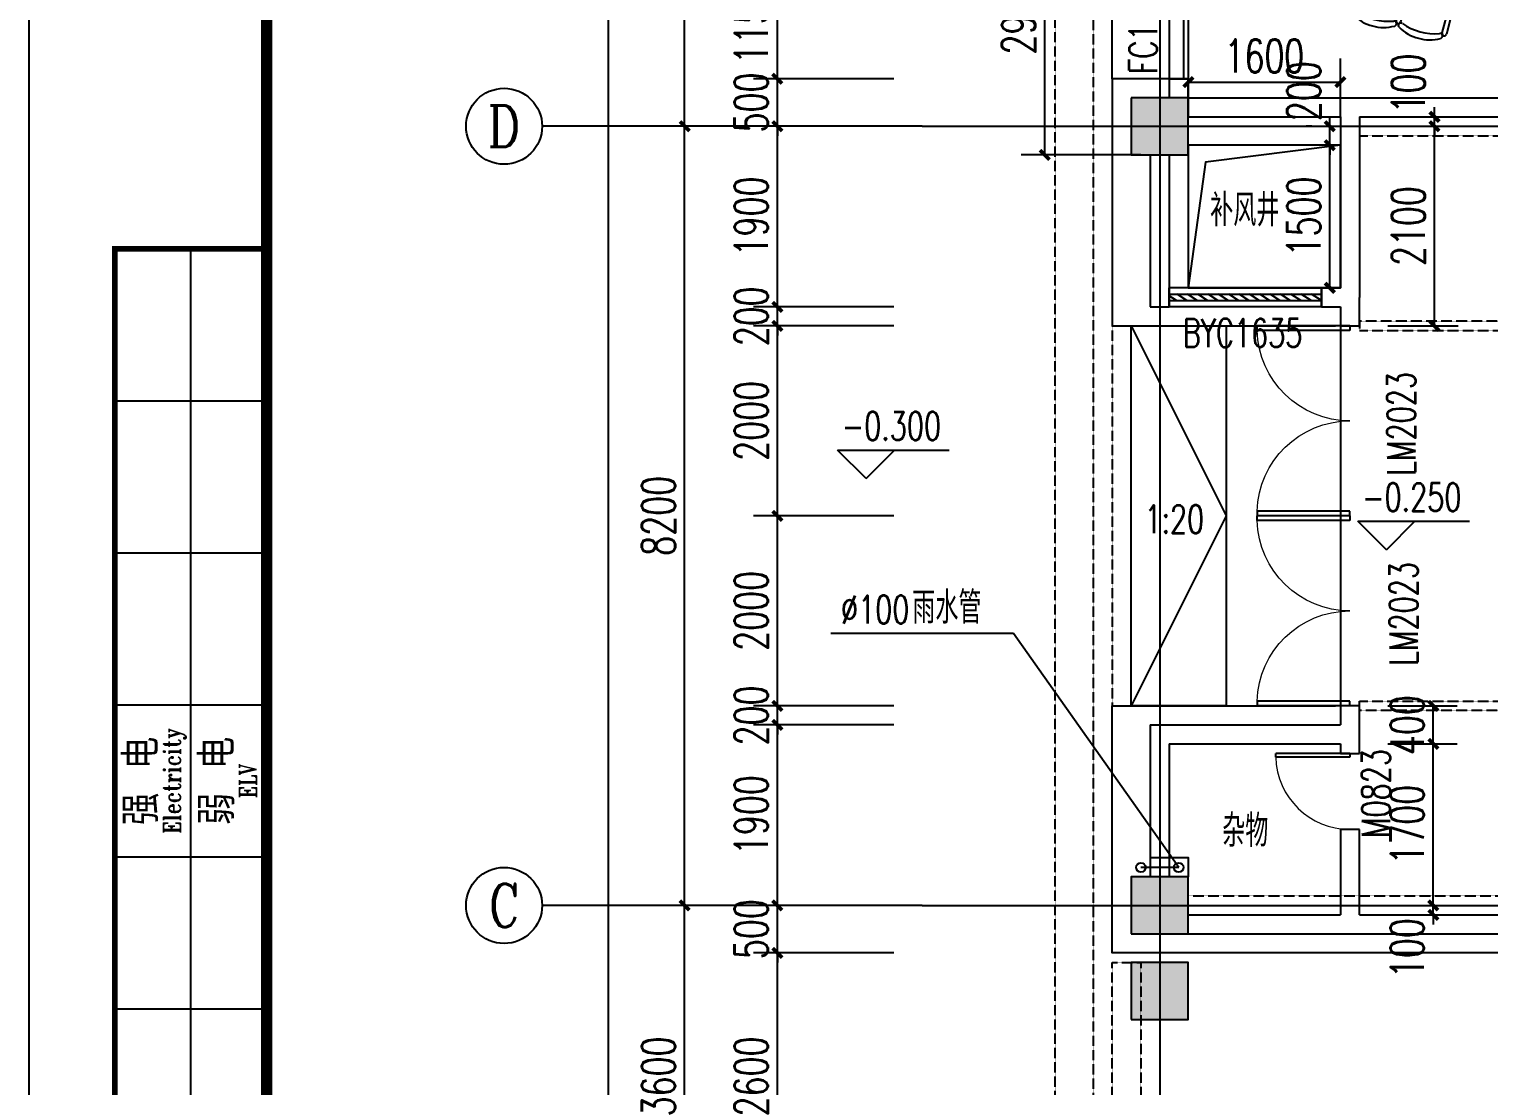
# Model space of a CAD drawing. Header units: millimetres. Extents: x 0 to 118900, y 0 to 84100.
# Drawn here: x 0 to 15360, y 19692 to 30812 of the extents above; entities that cross this region are included whole.
import ezdxf
from ezdxf.enums import TextEntityAlignment as Align

# ---------------------------------------------------------------- set-up
doc = ezdxf.new("R2010")
doc.units = ezdxf.units.MM
doc.linetypes.add('DASH', pattern=[0.35, 0.25, -0.1])
doc.linetypes.add('DOTE', pattern=[2.42, 2, -0.2, 0.02, -0.2])
for name, color, linetype in [('AXIS', 3, 'Continuous'), ('AXIS_TEXT', 7, 'Continuous'), ('COLUMN', 2, 'Continuous'), ('DIM_ELEV', 3, 'Continuous'), ('DIM_LEAD', 3, 'Continuous'), ('DOOR', 4, 'Continuous'), ('DOOR_FIRE_TEXT', 7, 'Continuous'), ('DOTE', 1, 'DOTE'), ('EVTR', 6, 'Continuous'), ('FACADE OUTER SKIN', 6, 'Continuous'), ('FUR', 36, 'Continuous'), ('PUB_DIM', 3, 'Continuous'), ('PUB_HATCH', 8, 'Continuous'), ('PUB_TEXT', 7, 'Continuous'), ('SEE', 5, 'Continuous'), ('STAIR', 201, 'Continuous'), ('SURFACE', 6, 'Continuous'), ('WALL', 2, 'Continuous'), ('WINDOW', 4, 'Continuous'), ('WINDOW_TEXT', 7, 'Continuous'), ('图框', 7, 'Continuous'), ('排水', 7, 'Continuous')]:
    doc.layers.add(name, color=color, linetype=linetype)
doc.styles.add('_TCH_AXIS', font='COMPLEX', dxfattribs={"bigfont": 'GBCBIG'})
doc.styles.add('_TCH_DIM', font='SIMPLEX', dxfattribs={"bigfont": 'GBCBIG'})
doc.styles.add('_TCH_WINDOW', font='SIMPLEX', dxfattribs={"height": 3.5, "bigfont": 'GBCBIG'})
doc.styles.add('COMPLEX', font='COMPLEX')
doc.styles.add('DIM_FONT', font='SIMPLEX', dxfattribs={"width": 0.7, "bigfont": 'GBCBIG'})
doc.styles.add('TKZ1_tjhts.shx', font='tjromant.shx', dxfattribs={"bigfont": 'tjhts.shx'})
doc.styles.add('TKZ2_tjkts.shx', font='tjromant.shx', dxfattribs={"bigfont": 'tjkts.shx'})
doc.dimstyles.new('_TCH_ARCH&&100', dxfattribs={"dimtxt": 350, "dimasz": 100, "dimexe": 250, "dimexo": 300, "dimgap": 100, "dimtad": 1, "dimdec": 0, "dimzin": 0, "dimdsep": 46, "dimtxsty": 'DIM_FONT', "dimblk": 'ARCHTICK', "dimcen": 0.09, "dimclrt": 7, "dimazin": 2, "dimtfac": 1, "dimtdec": 0, "dimtix": 1, "dimtmove": 2, "dimatfit": 3, "dimldrblk": 'ARCHTICK', "dimfxl": 1, "dimtolj": 1, "dimtzin": 0, "dimarcsym": 0})

# ---------------------------------------------------------------- blocks, each defined once
blk = doc.blocks.new('A$C2A1F14C1')
for p, q in [((0, -170), (0, 170)), ((39, 209), (117, 209)), ((137, 228), (351, 228)), ((351, 189), (137, 189)), ((39, -209), (117, -209)), ((137, -189), (351, -189)), ((351, -228), (137, -228))]:
    blk.add_line(p, q)
for centre, radius, start, end in [((39, 170), 39, 90, 180), ((137, 209), 19.5, 90, 270), ((351, 209), 19.5, 270, 90), ((381, 178), 21.9, 31.8908, 201.2393), ((-116, 0), 506, 340.4246, 19.5754), ((68, 0), 382, 330.2912, 29.7088), ((39, -170), 39, 180, 270), ((137, -209), 19.5, 90, 270), ((351, -209), 19.5, 270, 90), ((381, -178), 21.9, 158.7607, 328.1092)]:
    blk.add_arc(centre, radius, start, end)
blk = doc.blocks.new('150 SEATS')
at = {"layer": 'FUR', "extrusion": (0, 0, -1), "xscale": -1.198432564735412, "yscale": 1.198432564735412, "zscale": -1.198432564735412, "rotation": 104.999999999329}
for p in [(-1026941, 1588303), (-1027424, 1588173)]:
    blk.add_blockref('A$C2A1F14C1', p, dxfattribs=at)
blk = doc.blocks.new('WATER PIPE 05')
at = {"layer": 'EVTR', "ltscale": 20}
blk.add_lwpolyline([(503214, 819151), (503214, 819351), (502814, 819351)], dxfattribs=at)
blk.add_circle((503112, 819251), 50, dxfattribs=at)
blk = doc.blocks.new('TJAD_TK_A0_A')
at = {"layer": '图框'}
for p, q in [((-0.12, 0.06), (-0.12, 841.06)), ((16.88, 29.06), (16.88, 285.06)), ((8.88, 269.06), (24.88, 269.06)), ((8.88, 253.06), (24.88, 253.06)), ((8.88, 237.06), (24.88, 237.06)), ((8.88, 221.06), (24.88, 221.06)), ((8.88, 205.06), (24.88, 205.06))]:
    blk.add_line(p, q, dxfattribs=at)
at = {"layer": '图框', "const_width": 1.2}
blk.add_lwpolyline([(1178.88, 10.06), (1178.88, 831.06), (24.88, 831.06), (24.88, 10.06)], close=True, dxfattribs=at)
at = {"layer": '图框', "const_width": 0.6}
blk.add_lwpolyline([(24.88, 10.06), (8.88, 10.06), (8.88, 285.06), (24.88, 285.06)], dxfattribs=at)
at = {"style": 'TKZ1_tjhts.shx'}
for tag, p, height, flags in [('ClientChinese_001', (977.79, 443.57), 5, 8), ('ClientChinese_002', (1013.71, 434.65), 5, 8), ('DescriptionChineseA_001', (1089.55, 425.89), 3.6, 8), ('RevA', (1115.23, 424.56), 3, 8), ('ProjectNameChinese_001', (992.73, 296.22), 5, 8), ('SubProjectChinese_001', (1095.02, 282.68), 3, 8), ('SubProjectNo', (1158.66, 271.34), 3, 8), ('ApprovedBy', (1120.43, 250.26), 3.6, 8), ('ApprovedBySignPos', (1139.55, 247.78), 3.6, 9), ('ReviewedBy', (1120.43, 240.36), 3.6, 8), ('ReviewedBySignPos', (1139.55, 238.08), 3.6, 9), ('CheckedBy', (1120.43, 230.63), 3.6, 8), ('CheckedBySignPos', (1138.96, 228.13), 3.6, 9), ('PrincipalInCharge1', (1120.43, 219.88), 3.6, 8), ('PrincipalInCharge1SignPos', (1138.79, 217.18), 3.6, 9), ('PrincipalInCharge2', (1120.43, 210.44), 3.6, 8), ('PrincipalInCharge2SignPos', (1138.61, 207.69), 3.6, 9), ('DisciplineResponsible1', (1120.43, 200.15), 3.6, 8), ('DisciplineResponsible1SignPos', (1139.16, 197.4), 3.6, 9), ('DisciplineResponsible2', (1120.43, 190.13), 3.6, 8), ('DisciplineResponsible2SignPos', (1138.95, 187.58), 3.6, 9), ('DesignedBy1', (1120.43, 180.47), 3.6, 8), ('DesignedBy1SignPos', (1138.5, 177.67), 3.6, 9), ('DesignedBy2', (1120.43, 169.78), 3.6, 8), ('DesignedBy2SignPos', (1138.65, 167.23), 3.6, 9), ('DrawnBy', (1120.43, 160.19), 3.6, 8), ('DrawnBySignPos', (1138.65, 157.82), 3.6, 9), ('DisciplineChinese', (1119.24, 125.84), 3.6, 8), ('StageChinese', (1158.76, 125.37), 3.6, 8), ('DisciplineEnglish', (1119.42, 122.2), 2.2, 8), ('StageEnglish', (1158.94, 121.73), 2.2, 8), ('SheetNo', (1118.87, 114.03), 3, 8), ('Rev2', (1158.86, 113.56), 3, 8)]:
    blk.add_attdef(tag, p, '', height=height, dxfattribs=dict(at, flags=flags))
at = {"style": 'TKZ1_tjhts.shx', "width": 0.7, "flags": 8}
for tag, p, height in [('DateA', (1099.36, 424.56), 3), ('ProjectNo', (1119.31, 270.56), 3), ('ApprovedByDate', (1159.94, 250.39), 3.6), ('ReviewedByDate', (1159.94, 241), 3.6), ('CheckedByDate', (1159.94, 230.41), 3.6), ('PrincipalInCharge1Date', (1159.94, 220.36), 3.6), ('PrincipalInCharge2Date', (1159.94, 210.61), 3.6), ('DisciplineResponsible1Date', (1159.94, 200.05), 3.6), ('DisciplineResponsible2Date', (1159.94, 190.43), 3.6), ('DesignedBy1Date', (1159.94, 179.93), 3.6), ('DesignedBy2Date', (1159.94, 169.41), 3.6), ('DrawnByDate', (1159.94, 159.78), 3.6)]:
    blk.add_attdef(tag, p, '', height=height, dxfattribs=at)
at = {"style": 'TKZ1_tjhts.shx', "flags": 8}
for tag, height, p in [('DescriptionEnglishA', 2.2, (1150.82, 423.33)), ('ClientEnglish', 3, (1139.46, 390.63)), ('ProjectNameEnglish', 3, (1142.02, 290.26)), ('SubProjectEnglish', 2.2, (1148.76, 279.65)), ('SheetTitleEnglish', 3, (1142.79, 135.3))]:
    blk.add_attdef(tag, text='', height=height, dxfattribs=at).set_placement(p, align=Align.MIDDLE_CENTER)
at = {"style": 'TKZ1_tjhts.shx', "flags": 9}
for tag, p in [('Electricity3SignPos', (15.68, 269.92)), ('ELV3SignPos', (23.47, 269.59)), ('Electricity2SignPos', (15.71, 253.14)), ('ELV2SignPos', (23.5, 252.81)), ('Electricity1SignPos', (15.63, 237.78)), ('ELV1SignPos', (23.42, 237.46)), ('Power3SignPos', (23.18, 205.92)), ('HVAC3SignPos', (14.96, 205.89)), ('Power2SignPos', (23.38, 189.51)), ('HVAC2SignPos', (15.13, 189.18)), ('Power1SignPos', (23.75, 173.22)), ('HVAC1SignPos', (15.89, 173.16)), ('Structure7SignPos', (23.2, 141.11)), ('Plumbing3SignPos', (16.07, 141.15)), ('Structure6SignPos', (23, 125.87)), ('Plumbing2SignPos', (14.83, 125.62)), ('Plumbing1SignPos', (15.66, 109.11)), ('Structure5SignPos', (23, 110.08)), ('Structure4SignPos', (23, 93.78)), ('Architecture3SignPos', (16.07, 77.07)), ('Structure3SignPos', (22.74, 77.47)), ('Architecture2SignPos', (15.8, 61.24)), ('Structure2SignPos', (23.12, 62.01)), ('Architecture1SignPos', (16.88, 45.06)), ('Structure1SignPos', (23.11, 45.86))]:
    blk.add_attdef(tag, p, '', height=2.5, rotation=90, dxfattribs=at)
at = {"style": 'TKZ1_tjhts.shx', "flags": 8}
blk.add_attdef('SheetTitleChinese', text='', height=5, dxfattribs=at).set_placement((1140.42, 148.12), align=Align.TOP_CENTER)
at = {"layer": '图框', "style": 'TKZ2_tjkts.shx'}
for s, p in [('强 电', (11.67, 229.06)), ('弱 电', (19.67, 229.06))]:
    blk.add_text(s, height=3.6, rotation=90, dxfattribs=at).set_placement(p, align=Align.MIDDLE_CENTER)
at = {"layer": '图框', "style": 'TKZ2_tjkts.shx', "width": 0.8}
for s, p in [('Electricity', (14.9, 229.06)), ('ELV', (22.9, 229.06))]:
    blk.add_text(s, height=1.8, rotation=90, dxfattribs=at).set_placement(p, align=Align.MIDDLE_CENTER)
blk = doc.blocks.new('_AXISO')
blk.add_circle((0, 0), 0.5)
at = {"layer": 'AXIS_TEXT', "style": 'COMPLEX', "width": 1.041667}
blk.add_attdef('A', text='', height=0.56, dxfattribs=at).set_placement((-0.25, -0.28), (0.25, -0.28), align=Align.FIT)
blk = doc.blocks.new('_ArchTick')
at = {"color": 0, "linetype": 'ByBlock', "const_width": 0.4}
blk.add_lwpolyline([(-0.5, -0.5), (0.5, 0.5)], dxfattribs=at)
blk = doc.blocks.new('*D65')
at = {"layer": 'AXIS', "color": 0, "lineweight": -2, "transparency": 16777216}
for p, q in [((716144, 1609853), (712894, 1609853)), ((713144, 1542653), (713144, 1609853)), ((716144, 1542653), (712894, 1542653))]:
    blk.add_line(p, q, dxfattribs=at)
at = {"layer": 'Defpoints', "color": 0, "transparency": 16777216}
for p in [(713144, 1609853), (716444, 1609853), (716444, 1542653)]:
    blk.add_point(p, dxfattribs=at)
at = {"layer": 'AXIS', "color": 0, "lineweight": -2, "transparency": 16777216, "xscale": 100, "yscale": 100, "zscale": 100}
for p, rotation in [((713144, 1609853), 90), ((713144, 1542653), 270)]:
    blk.add_blockref('_ArchTick', p, dxfattribs=dict(at, rotation=rotation))
at = {"layer": 'AXIS', "color": 7, "transparency": 16777216, "insert": (712869, 1576253), "char_height": 350, "attachment_point": 5, "rotation": 90, "style": 'DIM_FONT'}
blk.add_mtext('\\A1;67200', dxfattribs=at)
blk = doc.blocks.new('*D68')
at = {"layer": 'AXIS', "color": 0, "lineweight": -2, "transparency": 16777216}
for p, q in [((716144, 1555853), (713694, 1555853)), ((713944, 1552253), (713944, 1555853)), ((716144, 1552253), (713694, 1552253))]:
    blk.add_line(p, q, dxfattribs=at)
at = {"layer": 'Defpoints', "color": 0, "transparency": 16777216}
for p in [(713944, 1555853), (716444, 1555853), (716444, 1552253)]:
    blk.add_point(p, dxfattribs=at)
at = {"layer": 'AXIS', "color": 0, "lineweight": -2, "transparency": 16777216, "xscale": 100, "yscale": 100, "zscale": 100}
for p, rotation in [((713944, 1555853), 90), ((713944, 1552253), 270)]:
    blk.add_blockref('_ArchTick', p, dxfattribs=dict(at, rotation=rotation))
at = {"layer": 'AXIS', "color": 7, "transparency": 16777216, "insert": (713669, 1554053), "char_height": 350, "attachment_point": 5, "rotation": 90, "style": 'DIM_FONT'}
blk.add_mtext('\\A1;3600', dxfattribs=at)
blk = doc.blocks.new('*D69')
at = {"layer": 'AXIS', "color": 0, "lineweight": -2, "transparency": 16777216}
for p, q in [((716144, 1564053), (713694, 1564053)), ((713944, 1555853), (713944, 1564053)), ((716144, 1555853), (713694, 1555853))]:
    blk.add_line(p, q, dxfattribs=at)
at = {"layer": 'Defpoints', "color": 0, "transparency": 16777216}
for p in [(713944, 1564053), (716444, 1564053), (716444, 1555853)]:
    blk.add_point(p, dxfattribs=at)
at = {"layer": 'AXIS', "color": 0, "lineweight": -2, "transparency": 16777216, "xscale": 100, "yscale": 100, "zscale": 100}
for p, rotation in [((713944, 1564053), 90), ((713944, 1555853), 270)]:
    blk.add_blockref('_ArchTick', p, dxfattribs=dict(at, rotation=rotation))
at = {"layer": 'AXIS', "color": 7, "transparency": 16777216, "insert": (713669, 1559953), "char_height": 350, "attachment_point": 5, "rotation": 90, "style": 'DIM_FONT'}
blk.add_mtext('\\A1;8200', dxfattribs=at)
blk = doc.blocks.new('*D70')
at = {"layer": 'AXIS', "color": 0, "lineweight": -2, "transparency": 16777216}
for p, q in [((716144, 1572653), (713694, 1572653)), ((713944, 1564053), (713944, 1572653)), ((716144, 1564053), (713694, 1564053))]:
    blk.add_line(p, q, dxfattribs=at)
at = {"layer": 'Defpoints', "color": 0, "transparency": 16777216}
for p in [(713944, 1572653), (716444, 1572653), (716444, 1564053)]:
    blk.add_point(p, dxfattribs=at)
at = {"layer": 'AXIS', "color": 0, "lineweight": -2, "transparency": 16777216, "xscale": 100, "yscale": 100, "zscale": 100}
for p, rotation in [((713944, 1572653), 90), ((713944, 1564053), 270)]:
    blk.add_blockref('_ArchTick', p, dxfattribs=dict(at, rotation=rotation))
at = {"layer": 'AXIS', "color": 7, "transparency": 16777216, "insert": (713669, 1568353), "char_height": 350, "attachment_point": 5, "rotation": 90, "style": 'DIM_FONT'}
blk.add_mtext('\\A1;8600', dxfattribs=at)
blk = doc.blocks.new('$DorLib2D$00000002')
for p, q in [((-0.5, 0), (-0.5, 0.4875)), ((-0.475, 0.4875), (-0.5, 0.4875)), ((-0.475, 0), (-0.475, 0.4875)), ((0.475, 0), (0.475, 0.4875)), ((0.475, 0.4875), (0.5, 0.4875)), ((0.5, 0), (0.5, 0.4875)), ((-0.5, 0), (-0.475, 0)), ((0.5, 0), (0.475, 0))]:
    blk.add_line(p, q)
at = {"lineweight": 13}
for centre, start, end in [((-0.4875, 0), 0, 88.53072), ((0.4875, 0), 91.46928, 180)]:
    blk.add_arc(centre, 0.4875, start, end, dxfattribs=at)
blk = doc.blocks.new('_FZH')
blk.add_lwpolyline([(-0.5, -0.5), (0.5, -0.5), (0.5, 0.5), (-0.5, 0.5)], close=True)
at = {"layer": 'PUB_HATCH'}
blk.add_solid([(-0.5, -0.5), (0.5, -0.5), (-0.5, 0.5), (0.5, 0.5)], dxfattribs=at)
blk = doc.blocks.new('$WINLIB2D$00000004')
at = {"color": 0}
for points in [[(-0.5, 0.5), (-0.5, -0.5)], [(-0.5, 0.5), (0.5, 0.5)], [(0.5, -0.5), (0.5, 0.5)], [(-0.5, 0.241), (0.5, 0.241)], [(-0.5, -0.5), (0.5, -0.5)]]:
    blk.add_lwpolyline(points, dxfattribs=at)
blk = doc.blocks.new('$WINLIB2D$00000039')
at = {"color": 0}
for points in [[(-0.5, 0.5), (-0.5, -0.5)], [(0.5, 0.5), (-0.5, 0.5)], [(0.5, -0.5), (0.5, 0.5)], [(-0.5, 0.1667), (0.5, 0.1667)], [(-0.3839, -0.1667), (-0.448, 0.1667)], [(-0.3159, -0.1667), (-0.38, 0.1667)], [(-0.2479, -0.1667), (-0.312, 0.1667)], [(-0.1799, -0.1667), (-0.244, 0.1667)], [(-0.1119, -0.1667), (-0.176, 0.1667)], [(-0.0439, -0.1667), (-0.108, 0.1667)], [(0.0241, -0.1667), (-0.04, 0.1667)], [(0.0921, -0.1667), (0.028, 0.1667)], [(0.16, -0.1667), (0.0959, 0.1667)], [(0.228, -0.1667), (0.1639, 0.1667)], [(0.296, -0.1667), (0.2319, 0.1667)], [(0.364, -0.1667), (0.2999, 0.1667)], [(0.432, -0.1667), (0.3679, 0.1667)], [(0.5, -0.1667), (0.4359, 0.1667)], [(-0.4519, -0.1667), (-0.5, 0.0836)], [(-0.5, -0.1667), (0.5, -0.1667)], [(0.5, -0.5), (-0.5, -0.5)]]:
    blk.add_lwpolyline(points, dxfattribs=at)
blk = doc.blocks.new('$DorLib2D$00000001')
for p, q in [((0.45, 0.975), (0.5, 0.975)), ((0.45, 0), (0.45, 0.975)), ((0.5, 0), (0.5, 0.975)), ((0.5, 0), (0.45, 0))]:
    blk.add_line(p, q)
at = {"lineweight": 13}
blk.add_arc((0.475, 0), 0.975, 91.4693, 180, dxfattribs=at)
blk = doc.blocks.new('*D457')
at = {"layer": 'Defpoints', "color": 0, "transparency": 16777216}
for p in [(13687, 29790), (13798, 29790), (13798, 29590)]:
    blk.add_point(p, dxfattribs=at)
at = {"layer": 'PUB_DIM', "color": 0, "lineweight": -2, "transparency": 16777216}
for p, q in [((13687, 29790), (13687, 29890)), ((13498, 29790), (13437, 29790)), ((13687, 29590), (13687, 29790)), ((13498, 29590), (13437, 29590)), ((13687, 29590), (13687, 29490))]:
    blk.add_line(p, q, dxfattribs=at)
at = {"layer": 'PUB_DIM', "color": 0, "lineweight": -2, "transparency": 16777216, "xscale": 100, "yscale": 100, "zscale": 100}
for p, rotation in [((13687, 29790), 270), ((13687, 29590), 90)]:
    blk.add_blockref('_ArchTick', p, dxfattribs=dict(at, rotation=rotation))
at = {"layer": 'PUB_DIM', "color": 7, "transparency": 16777216, "insert": (13412, 30160), "char_height": 350, "attachment_point": 5, "rotation": 90, "style": 'DIM_FONT'}
blk.add_mtext('\\A1;200', dxfattribs=at)
blk = doc.blocks.new('*D458')
at = {"layer": 'Defpoints', "color": 0, "transparency": 16777216}
for p in [(13687, 29590), (13798, 29590), (13798, 28090)]:
    blk.add_point(p, dxfattribs=at)
at = {"layer": 'PUB_DIM', "color": 0, "lineweight": -2, "transparency": 16777216}
for p, q in [((13498, 29590), (13437, 29590)), ((13687, 28090), (13687, 29590)), ((13498, 28090), (13437, 28090))]:
    blk.add_line(p, q, dxfattribs=at)
at = {"layer": 'PUB_DIM', "color": 0, "lineweight": -2, "transparency": 16777216, "xscale": 100, "yscale": 100, "zscale": 100}
for p, rotation in [((13687, 29590), 90), ((13687, 28090), 270)]:
    blk.add_blockref('_ArchTick', p, dxfattribs=dict(at, rotation=rotation))
at = {"layer": 'PUB_DIM', "color": 7, "transparency": 16777216, "insert": (13412, 28840), "char_height": 350, "attachment_point": 5, "rotation": 90, "style": 'DIM_FONT'}
blk.add_mtext('\\A1;1500', dxfattribs=at)
blk = doc.blocks.new('*D459')
at = {"layer": 'Defpoints', "color": 0, "transparency": 16777216}
for p in [(13798, 30255), (12198, 29590), (13798, 29590)]:
    blk.add_point(p, dxfattribs=at)
at = {"layer": 'PUB_DIM', "color": 0, "lineweight": -2, "transparency": 16777216}
for p, q in [((12198, 29890), (12198, 30505)), ((13798, 29890), (13798, 30505)), ((12198, 30255), (13798, 30255))]:
    blk.add_line(p, q, dxfattribs=at)
at = {"layer": 'PUB_DIM', "color": 0, "lineweight": -2, "transparency": 16777216, "xscale": 100, "yscale": 100, "zscale": 100, "rotation": 180}
blk.add_blockref('_ArchTick', (12198, 30255), dxfattribs=at)
at = {"layer": 'PUB_DIM', "color": 0, "lineweight": -2, "transparency": 16777216, "xscale": 100, "yscale": 100, "zscale": 100}
blk.add_blockref('_ArchTick', (13798, 30255), dxfattribs=at)
at = {"layer": 'PUB_DIM', "color": 7, "transparency": 16777216, "insert": (12998, 30530), "char_height": 350, "attachment_point": 5, "style": 'DIM_FONT'}
blk.add_mtext('\\A1;1600', dxfattribs=at)
blk = doc.blocks.new('*D510')
at = {"layer": 'Defpoints', "color": 0, "transparency": 16777216}
for p in [(10687, 32440), (11998, 32440), (11998, 29490)]:
    blk.add_point(p, dxfattribs=at)
at = {"layer": 'PUB_DIM', "color": 0, "lineweight": -2, "transparency": 16777216}
for p, q in [((11698, 32440), (10437, 32440)), ((10687, 29490), (10687, 32440)), ((11698, 29490), (10437, 29490))]:
    blk.add_line(p, q, dxfattribs=at)
at = {"layer": 'PUB_DIM', "color": 0, "lineweight": -2, "transparency": 16777216, "xscale": 100, "yscale": 100, "zscale": 100}
for p, rotation in [((10687, 32440), 90), ((10687, 29490), 270)]:
    blk.add_blockref('_ArchTick', p, dxfattribs=dict(at, rotation=rotation))
at = {"layer": 'PUB_DIM', "color": 7, "transparency": 16777216, "insert": (10412, 30965), "char_height": 350, "attachment_point": 5, "rotation": 90, "style": 'DIM_FONT'}
blk.add_mtext('\\A1;2950', dxfattribs=at)
blk = doc.blocks.new('*D113')
at = {"layer": 'Defpoints', "color": 0, "transparency": 16777216}
for p in [(13998, 23690), (14776, 23690), (13998, 23290)]:
    blk.add_point(p, dxfattribs=at)
at = {"layer": 'PUB_DIM', "color": 0, "lineweight": -2, "transparency": 16777216}
for p, q in [((14298, 23690), (15026, 23690)), ((14776, 23290), (14776, 23690)), ((14298, 23290), (15026, 23290))]:
    blk.add_line(p, q, dxfattribs=at)
at = {"layer": 'PUB_DIM', "color": 0, "lineweight": -2, "transparency": 16777216, "xscale": 100, "yscale": 100, "zscale": 100}
for p, rotation in [((14776, 23690), 90), ((14776, 23290), 270)]:
    blk.add_blockref('_ArchTick', p, dxfattribs=dict(at, rotation=rotation))
at = {"layer": 'PUB_DIM', "color": 7, "transparency": 16777216, "insert": (14501, 23488), "char_height": 350, "attachment_point": 5, "rotation": 90, "style": 'DIM_FONT'}
blk.add_mtext('\\A1;400', dxfattribs=at)
blk = doc.blocks.new('*D114')
at = {"layer": 'Defpoints', "color": 0, "transparency": 16777216}
for p in [(13998, 23290), (14776, 23290), (13998, 21590)]:
    blk.add_point(p, dxfattribs=at)
at = {"layer": 'PUB_DIM', "color": 0, "lineweight": -2, "transparency": 16777216}
for p, q in [((14298, 23290), (15026, 23290)), ((14776, 21590), (14776, 23290)), ((14298, 21590), (15026, 21590))]:
    blk.add_line(p, q, dxfattribs=at)
at = {"layer": 'PUB_DIM', "color": 0, "lineweight": -2, "transparency": 16777216, "xscale": 100, "yscale": 100, "zscale": 100}
for p, rotation in [((14776, 23290), 90), ((14776, 21590), 270)]:
    blk.add_blockref('_ArchTick', p, dxfattribs=dict(at, rotation=rotation))
at = {"layer": 'PUB_DIM', "color": 7, "transparency": 16777216, "insert": (14501, 22440), "char_height": 350, "attachment_point": 5, "rotation": 90, "style": 'DIM_FONT'}
blk.add_mtext('\\A1;1700', dxfattribs=at)
blk = doc.blocks.new('*D115')
at = {"layer": 'Defpoints', "color": 0, "transparency": 16777216}
for p in [(13998, 21590), (14776, 21590), (13998, 21490)]:
    blk.add_point(p, dxfattribs=at)
at = {"layer": 'PUB_DIM', "color": 0, "lineweight": -2, "transparency": 16777216}
for p, q in [((14776, 21590), (14776, 21690)), ((14298, 21590), (15026, 21590)), ((14776, 21490), (14776, 21590)), ((14298, 21490), (15026, 21490)), ((14776, 21490), (14776, 21390))]:
    blk.add_line(p, q, dxfattribs=at)
at = {"layer": 'PUB_DIM', "color": 0, "lineweight": -2, "transparency": 16777216, "xscale": 100, "yscale": 100, "zscale": 100}
for p, rotation in [((14776, 21590), 270), ((14776, 21490), 90)]:
    blk.add_blockref('_ArchTick', p, dxfattribs=dict(at, rotation=rotation))
at = {"layer": 'PUB_DIM', "color": 7, "transparency": 16777216, "insert": (14501, 21140), "char_height": 350, "attachment_point": 5, "rotation": 90, "style": 'DIM_FONT'}
blk.add_mtext('\\A1;100', dxfattribs=at)
blk = doc.blocks.new('*D116')
at = {"layer": 'Defpoints', "color": 0, "transparency": 16777216}
for p in [(13998, 29890), (14788, 29890), (13998, 29790)]:
    blk.add_point(p, dxfattribs=at)
at = {"layer": 'PUB_DIM', "color": 0, "lineweight": -2, "transparency": 16777216}
for p, q in [((14788, 29890), (14788, 29990)), ((14298, 29890), (15038, 29890)), ((14788, 29790), (14788, 29890)), ((14298, 29790), (15038, 29790)), ((14788, 29790), (14788, 29690))]:
    blk.add_line(p, q, dxfattribs=at)
at = {"layer": 'PUB_DIM', "color": 0, "lineweight": -2, "transparency": 16777216, "xscale": 100, "yscale": 100, "zscale": 100}
for p, rotation in [((14788, 29890), 270), ((14788, 29790), 90)]:
    blk.add_blockref('_ArchTick', p, dxfattribs=dict(at, rotation=rotation))
at = {"layer": 'PUB_DIM', "color": 7, "transparency": 16777216, "insert": (14513, 30240), "char_height": 350, "attachment_point": 5, "rotation": 90, "style": 'DIM_FONT'}
blk.add_mtext('\\A1;100', dxfattribs=at)
blk = doc.blocks.new('*D117')
at = {"layer": 'Defpoints', "color": 0, "transparency": 16777216}
for p in [(13998, 29790), (14788, 29790), (13998, 27690)]:
    blk.add_point(p, dxfattribs=at)
at = {"layer": 'PUB_DIM', "color": 0, "lineweight": -2, "transparency": 16777216}
for p, q in [((14298, 29790), (15038, 29790)), ((14788, 27690), (14788, 29790)), ((14298, 27690), (15038, 27690))]:
    blk.add_line(p, q, dxfattribs=at)
at = {"layer": 'PUB_DIM', "color": 0, "lineweight": -2, "transparency": 16777216, "xscale": 100, "yscale": 100, "zscale": 100}
for p, rotation in [((14788, 29790), 90), ((14788, 27690), 270)]:
    blk.add_blockref('_ArchTick', p, dxfattribs=dict(at, rotation=rotation))
at = {"layer": 'PUB_DIM', "color": 7, "transparency": 16777216, "insert": (14513, 28740), "char_height": 350, "attachment_point": 5, "rotation": 90, "style": 'DIM_FONT'}
blk.add_mtext('\\A1;2100', dxfattribs=at)
blk = doc.blocks.new('*D352')
at = {"layer": 'Defpoints', "color": 0, "transparency": 16777216}
for p in [(7873, 21090), (9398, 21090), (9398, 18490)]:
    blk.add_point(p, dxfattribs=at)
at = {"layer": 'PUB_DIM', "color": 0, "lineweight": -2, "transparency": 16777216}
for p, q in [((9098, 21090), (7623, 21090)), ((7873, 18490), (7873, 21090)), ((9098, 18490), (7623, 18490))]:
    blk.add_line(p, q, dxfattribs=at)
at = {"layer": 'PUB_DIM', "color": 0, "lineweight": -2, "transparency": 16777216, "xscale": 100, "yscale": 100, "zscale": 100}
for p, rotation in [((7873, 21090), 90), ((7873, 18490), 270)]:
    blk.add_blockref('_ArchTick', p, dxfattribs=dict(at, rotation=rotation))
at = {"layer": 'PUB_DIM', "color": 7, "transparency": 16777216, "insert": (7598, 19790), "char_height": 350, "attachment_point": 5, "rotation": 90, "style": 'DIM_FONT'}
blk.add_mtext('\\A1;2600', dxfattribs=at)
blk = doc.blocks.new('*D353')
at = {"layer": 'Defpoints', "color": 0, "transparency": 16777216}
for p in [(7873, 21590), (9398, 21590), (9398, 21090)]:
    blk.add_point(p, dxfattribs=at)
at = {"layer": 'PUB_DIM', "color": 0, "lineweight": -2, "transparency": 16777216}
for p, q in [((7873, 21590), (7873, 21690)), ((9098, 21590), (7623, 21590)), ((7873, 21090), (7873, 21590)), ((9098, 21090), (7623, 21090)), ((7873, 21090), (7873, 20990))]:
    blk.add_line(p, q, dxfattribs=at)
at = {"layer": 'PUB_DIM', "color": 0, "lineweight": -2, "transparency": 16777216, "xscale": 100, "yscale": 100, "zscale": 100}
for p, rotation in [((7873, 21590), 270), ((7873, 21090), 90)]:
    blk.add_blockref('_ArchTick', p, dxfattribs=dict(at, rotation=rotation))
at = {"layer": 'PUB_DIM', "color": 7, "transparency": 16777216, "insert": (7598, 21340), "char_height": 350, "attachment_point": 5, "rotation": 90, "style": 'DIM_FONT'}
blk.add_mtext('\\A1;500', dxfattribs=at)
blk = doc.blocks.new('*D354')
at = {"layer": 'Defpoints', "color": 0, "transparency": 16777216}
for p in [(7873, 23490), (9398, 23490), (9398, 21590)]:
    blk.add_point(p, dxfattribs=at)
at = {"layer": 'PUB_DIM', "color": 0, "lineweight": -2, "transparency": 16777216}
for p, q in [((9098, 23490), (7623, 23490)), ((7873, 21590), (7873, 23490)), ((9098, 21590), (7623, 21590))]:
    blk.add_line(p, q, dxfattribs=at)
at = {"layer": 'PUB_DIM', "color": 0, "lineweight": -2, "transparency": 16777216, "xscale": 100, "yscale": 100, "zscale": 100}
for p, rotation in [((7873, 23490), 90), ((7873, 21590), 270)]:
    blk.add_blockref('_ArchTick', p, dxfattribs=dict(at, rotation=rotation))
at = {"layer": 'PUB_DIM', "color": 7, "transparency": 16777216, "insert": (7598, 22540), "char_height": 350, "attachment_point": 5, "rotation": 90, "style": 'DIM_FONT'}
blk.add_mtext('\\A1;1900', dxfattribs=at)
blk = doc.blocks.new('*D355')
at = {"layer": 'Defpoints', "color": 0, "transparency": 16777216}
for p in [(7873, 23690), (9398, 23690), (9398, 23490)]:
    blk.add_point(p, dxfattribs=at)
at = {"layer": 'PUB_DIM', "color": 0, "lineweight": -2, "transparency": 16777216}
for p, q in [((9098, 23690), (7623, 23690)), ((7873, 23690), (7873, 23790)), ((7873, 23490), (7873, 23690)), ((9098, 23490), (7623, 23490)), ((7873, 23490), (7873, 23390))]:
    blk.add_line(p, q, dxfattribs=at)
at = {"layer": 'PUB_DIM', "color": 0, "lineweight": -2, "transparency": 16777216, "xscale": 100, "yscale": 100, "zscale": 100}
for p, rotation in [((7873, 23690), 270), ((7873, 23490), 90)]:
    blk.add_blockref('_ArchTick', p, dxfattribs=dict(at, rotation=rotation))
at = {"layer": 'PUB_DIM', "color": 7, "transparency": 16777216, "insert": (7598, 23590), "char_height": 350, "attachment_point": 5, "rotation": 90, "style": 'DIM_FONT'}
blk.add_mtext('\\A1;200', dxfattribs=at)
blk = doc.blocks.new('*D356')
at = {"layer": 'Defpoints', "color": 0, "transparency": 16777216}
for p in [(7873, 25690), (9398, 25690), (9398, 23690)]:
    blk.add_point(p, dxfattribs=at)
at = {"layer": 'PUB_DIM', "color": 0, "lineweight": -2, "transparency": 16777216}
for p, q in [((9098, 25690), (7623, 25690)), ((7873, 23690), (7873, 25690)), ((9098, 23690), (7623, 23690))]:
    blk.add_line(p, q, dxfattribs=at)
at = {"layer": 'PUB_DIM', "color": 0, "lineweight": -2, "transparency": 16777216, "xscale": 100, "yscale": 100, "zscale": 100}
for p, rotation in [((7873, 25690), 90), ((7873, 23690), 270)]:
    blk.add_blockref('_ArchTick', p, dxfattribs=dict(at, rotation=rotation))
at = {"layer": 'PUB_DIM', "color": 7, "transparency": 16777216, "insert": (7598, 24690), "char_height": 350, "attachment_point": 5, "rotation": 90, "style": 'DIM_FONT'}
blk.add_mtext('\\A1;2000', dxfattribs=at)
blk = doc.blocks.new('*D357')
at = {"layer": 'Defpoints', "color": 0, "transparency": 16777216}
for p in [(7873, 27690), (9398, 27690), (9398, 25690)]:
    blk.add_point(p, dxfattribs=at)
at = {"layer": 'PUB_DIM', "color": 0, "lineweight": -2, "transparency": 16777216}
for p, q in [((9098, 27690), (7623, 27690)), ((7873, 25690), (7873, 27690)), ((9098, 25690), (7623, 25690))]:
    blk.add_line(p, q, dxfattribs=at)
at = {"layer": 'PUB_DIM', "color": 0, "lineweight": -2, "transparency": 16777216, "xscale": 100, "yscale": 100, "zscale": 100}
for p, rotation in [((7873, 27690), 90), ((7873, 25690), 270)]:
    blk.add_blockref('_ArchTick', p, dxfattribs=dict(at, rotation=rotation))
at = {"layer": 'PUB_DIM', "color": 7, "transparency": 16777216, "insert": (7598, 26690), "char_height": 350, "attachment_point": 5, "rotation": 90, "style": 'DIM_FONT'}
blk.add_mtext('\\A1;2000', dxfattribs=at)
blk = doc.blocks.new('*D358')
at = {"layer": 'Defpoints', "color": 0, "transparency": 16777216}
for p in [(7873, 27890), (9398, 27890), (9398, 27690)]:
    blk.add_point(p, dxfattribs=at)
at = {"layer": 'PUB_DIM', "color": 0, "lineweight": -2, "transparency": 16777216}
for p, q in [((7873, 27890), (7873, 27990)), ((9098, 27890), (7623, 27890)), ((7873, 27690), (7873, 27890)), ((9098, 27690), (7623, 27690)), ((7873, 27690), (7873, 27590))]:
    blk.add_line(p, q, dxfattribs=at)
at = {"layer": 'PUB_DIM', "color": 0, "lineweight": -2, "transparency": 16777216, "xscale": 100, "yscale": 100, "zscale": 100}
for p, rotation in [((7873, 27890), 270), ((7873, 27690), 90)]:
    blk.add_blockref('_ArchTick', p, dxfattribs=dict(at, rotation=rotation))
at = {"layer": 'PUB_DIM', "color": 7, "transparency": 16777216, "insert": (7598, 27790), "char_height": 350, "attachment_point": 5, "rotation": 90, "style": 'DIM_FONT'}
blk.add_mtext('\\A1;200', dxfattribs=at)
blk = doc.blocks.new('*D359')
at = {"layer": 'Defpoints', "color": 0, "transparency": 16777216}
for p in [(7873, 29790), (9398, 29790), (9398, 27890)]:
    blk.add_point(p, dxfattribs=at)
at = {"layer": 'PUB_DIM', "color": 0, "lineweight": -2, "transparency": 16777216}
for p, q in [((9098, 29790), (7623, 29790)), ((7873, 27890), (7873, 29790)), ((9098, 27890), (7623, 27890))]:
    blk.add_line(p, q, dxfattribs=at)
at = {"layer": 'PUB_DIM', "color": 0, "lineweight": -2, "transparency": 16777216, "xscale": 100, "yscale": 100, "zscale": 100}
for p, rotation in [((7873, 29790), 90), ((7873, 27890), 270)]:
    blk.add_blockref('_ArchTick', p, dxfattribs=dict(at, rotation=rotation))
at = {"layer": 'PUB_DIM', "color": 7, "transparency": 16777216, "insert": (7598, 28840), "char_height": 350, "attachment_point": 5, "rotation": 90, "style": 'DIM_FONT'}
blk.add_mtext('\\A1;1900', dxfattribs=at)
blk = doc.blocks.new('*D360')
at = {"layer": 'Defpoints', "color": 0, "transparency": 16777216}
for p in [(7873, 30290), (9398, 30290), (9398, 29790)]:
    blk.add_point(p, dxfattribs=at)
at = {"layer": 'PUB_DIM', "color": 0, "lineweight": -2, "transparency": 16777216}
for p, q in [((9098, 30290), (7623, 30290)), ((7873, 30290), (7873, 30390)), ((7873, 29790), (7873, 30290)), ((9098, 29790), (7623, 29790)), ((7873, 29790), (7873, 29690))]:
    blk.add_line(p, q, dxfattribs=at)
at = {"layer": 'PUB_DIM', "color": 0, "lineweight": -2, "transparency": 16777216, "xscale": 100, "yscale": 100, "zscale": 100}
for p, rotation in [((7873, 30290), 270), ((7873, 29790), 90)]:
    blk.add_blockref('_ArchTick', p, dxfattribs=dict(at, rotation=rotation))
at = {"layer": 'PUB_DIM', "color": 7, "transparency": 16777216, "insert": (7598, 30040), "char_height": 350, "attachment_point": 5, "rotation": 90, "style": 'DIM_FONT'}
blk.add_mtext('\\A1;500', dxfattribs=at)
blk = doc.blocks.new('*D361')
at = {"layer": 'Defpoints', "color": 0, "transparency": 16777216}
for p in [(7873, 31440), (9398, 31440), (9398, 30290)]:
    blk.add_point(p, dxfattribs=at)
at = {"layer": 'PUB_DIM', "color": 0, "lineweight": -2, "transparency": 16777216}
for p, q in [((9098, 31440), (7623, 31440)), ((7873, 30290), (7873, 31440)), ((9098, 30290), (7623, 30290))]:
    blk.add_line(p, q, dxfattribs=at)
at = {"layer": 'PUB_DIM', "color": 0, "lineweight": -2, "transparency": 16777216, "xscale": 100, "yscale": 100, "zscale": 100}
for p, rotation in [((7873, 31440), 90), ((7873, 30290), 270)]:
    blk.add_blockref('_ArchTick', p, dxfattribs=dict(at, rotation=rotation))
at = {"layer": 'PUB_DIM', "color": 7, "transparency": 16777216, "insert": (7598, 30865), "char_height": 350, "attachment_point": 5, "rotation": 90, "style": 'DIM_FONT'}
blk.add_mtext('\\A1;1150', dxfattribs=at)
blk = doc.blocks.new('AXIS-NET-07')
at = {"layer": 'AXIS'}
for p, q in [((716444, 1564052.8), (712444, 1564052.8)), ((716444, 1555852.8), (712444, 1555852.8))]:
    blk.add_line(p, q, dxfattribs=at)
at = {"layer": 'DOTE'}
for p, q in [((718944, 1612362.8), (718944, 1540152.8)), ((716444, 1564052.8), (796044, 1564052.8)), ((716444, 1555852.8), (796044, 1555852.8))]:
    blk.add_line(p, q, dxfattribs=at)
at = {"layer": 'AXIS'}
ref = blk.add_blockref('_AXISO', (712044, 1564052.8), dxfattribs=dict(at, xscale=800, yscale=800, zscale=800))
ref.add_attrib('A', 'D', dxfattribs={"layer": 'AXIS_TEXT', "ltscale": 20, "height": 435.3, "style": '_TCH_AXIS'}).set_placement((711867.8, 1563835.2), (712220.2, 1563835.2), align=Align.FIT)
ref = blk.add_blockref('_AXISO', (712044, 1555852.8), dxfattribs=dict(at, xscale=800, yscale=800, zscale=800))
ref.add_attrib('A', 'C', dxfattribs={"layer": 'AXIS_TEXT', "ltscale": 20, "height": 455.7, "style": '_TCH_AXIS'}).set_placement((711881.3, 1555625), (712206.8, 1555625), align=Align.FIT)
for p1, p2, distance, picture, middle in [((716444, 1542652.8), (716444, 1609852.8), 3300, '*D65', (712869, 1576252.8)), ((716444, 1564052.8), (716444, 1572652.8), 2500, '*D70', (713669, 1568352.8)), ((716444, 1555852.8), (716444, 1564052.8), 2500, '*D69', (713669, 1559952.8)), ((716444, 1552252.8), (716444, 1555852.8), 2500, '*D68', (713669, 1554052.8))]:
    dim = blk.add_aligned_dim(p1=p1, p2=p2, distance=distance, dimstyle='_TCH_ARCH&&100', dxfattribs=at)
    dim.commit()
    dim.dimension.update_dxf_attribs({"geometry": picture, "text_midpoint": middle})

msp = doc.modelspace()

# ---------------------------------------------------------------- linework, layer by layer
at = {"layer": 'DIM_ELEV'}
for p, q in [((8807, 26082.6), (8507, 26382.6)), ((8507, 26382.6), (9682.2, 26382.6)), ((8807, 26082.6), (9107, 26382.6)), ((14282.5, 25333.3), (13982.5, 25633.3)), ((13982.5, 25633.3), (15157.8, 25633.3)), ((14282.5, 25333.3), (14582.5, 25633.3))]:
    msp.add_line(p, q, dxfattribs=at)
at = {"layer": 'DIM_LEAD'}
for p, q in [((10356.5, 24451.1), (8437.5, 24451.1)), ((12096.2, 21989.9), (10356.5, 24451.1))]:
    msp.add_line(p, q, dxfattribs=at)
at = {"layer": 'DOOR'}
for p, q in [((13797.6, 27689.9), (13797.6, 25689.9)), ((13797.6, 25689.9), (13797.6, 23689.9))]:
    msp.add_line(p, q, dxfattribs=at)
at = {"layer": 'EVTR', "ltscale": 20}
msp.add_lwpolyline([(12197.6, 28089.9), (13797.6, 28089.9), (13797.6, 29589.9), (12197.6, 29589.9)], close=True, dxfattribs=at)
msp.add_lwpolyline([(13797.6, 29589.9), (12377.2, 29411.4), (12197.6, 28089.9)], dxfattribs=at)
at = {"layer": 'FACADE OUTER SKIN', "ltscale": 20}
for points in [[(11997.6, 30289.9), (11397.6, 30289.9), (11397.6, 27689.9), (13747.6, 27689.9)], [(17897.6, 21089.9), (11397.6, 21089.9), (11397.6, 23689.9), (13747.6, 23689.9)], [(12096.2, 21989.9), (11699, 21989.9)]]:
    msp.add_lwpolyline(points, dxfattribs=at)
msp.add_circle((11699, 21989.9), 50, dxfattribs=at)
at = {"layer": 'SEE', "ltscale": 20}
msp.add_lwpolyline([(11397.6, 30289.9), (11397.6, 55089.9)], dxfattribs=at)
at = {"layer": 'STAIR', "linetype": 'DASH'}
for points in [[(13997.6, 29689.9), (18257.6, 29689.9)], [(11397.6, 27689.9), (11397.6, 23689.9)], [(12197.6, 21689.9), (16660.5, 21689.9)]]:
    msp.add_lwpolyline(points, dxfattribs=at)
at = {"layer": 'STAIR'}
msp.add_lwpolyline([(11597.6, 27689.9), (12597.6, 27689.9), (12597.6, 23689.9), (11597.6, 23689.9)], close=True, dxfattribs=at)
msp.add_lwpolyline([(11597.6, 27689.9), (12597.6, 25689.9), (11597.6, 23689.9)], dxfattribs=at)
at = {"layer": 'STAIR', "linetype": 'DASH'}
for points in [[(18167.6, 27739.9), (13997.6, 27739.9), (13997.6, 27639.9), (18167.6, 27639.9)], [(18167.6, 23639.9), (13997.6, 23639.9), (13997.6, 23739.9), (18167.6, 23739.9)], [(10697.6, 8689.9), (10697.6, 11089.9), (11397.6, 11089.9), (11397.6, 20989.9), (11697.6, 20989.9), (11697.6, 18489.9), (15197.6, 18489.9), (15197.6, 8689.9), (15347.6, 8689.9), (15347.6, 7889.9), (11397.6, 7889.9), (11397.6, 8689.9)]]:
    msp.add_lwpolyline(points, close=True, dxfattribs=at)
at = {"layer": 'WALL'}
for p, q in [((12197.6, 30289.9), (11997.6, 30289.9)), ((11997.6, 30289.9), (11997.6, 30089.9)), ((12197.6, 30089.9), (12197.6, 30289.9)), ((12197.6, 30089.9), (14097.6, 30089.9)), ((14097.6, 30089.9), (19697.6, 30089.9)), ((12197.6, 29889.9), (13797.6, 29889.9)), ((13797.6, 29889.9), (13797.6, 28089.9)), ((13997.6, 29889.9), (13997.6, 27989.9)), ((13997.6, 29889.9), (19697.6, 29889.9)), ((11797.6, 29489.9), (11797.6, 27889.9)), ((11997.6, 29489.9), (11997.6, 28089.9)), ((11997.6, 27889.9), (11997.6, 28089.9)), ((13797.6, 28089.9), (13597.6, 28089.9)), ((13597.6, 28089.9), (13597.6, 27889.9)), ((13997.6, 27689.9), (13997.6, 27989.9)), ((11797.6, 27889.9), (11997.6, 27889.9)), ((13597.6, 27889.9), (13797.6, 27889.9)), ((13797.6, 27889.9), (13797.6, 27689.9)), ((13797.6, 27689.9), (13997.6, 27689.9)), ((13997.6, 23689.9), (13797.6, 23689.9)), ((13797.6, 23689.9), (13797.6, 23489.9)), ((13997.6, 23389.9), (13997.6, 23689.9)), ((11797.6, 23489.9), (13797.6, 23489.9)), ((11797.6, 23489.9), (11797.6, 21889.9)), ((13997.6, 23189.9), (13997.6, 23389.9)), ((11997.6, 23289.9), (13797.6, 23289.9)), ((11997.6, 23289.9), (11997.6, 21889.9)), ((13797.6, 23289.9), (13797.6, 23189.9)), ((13797.6, 23189.9), (13997.6, 23189.9)), ((13997.6, 22389.9), (13797.6, 22389.9)), ((13797.6, 22389.9), (13797.6, 21489.9)), ((13997.6, 21489.9), (13997.6, 22389.9)), ((12197.6, 21489.9), (13797.6, 21489.9)), ((13997.6, 21489.9), (19797.6, 21489.9)), ((12197.6, 21289.9), (14097.6, 21289.9)), ((14097.6, 21289.9), (19797.6, 21289.9))]:
    msp.add_line(p, q, dxfattribs=at)
at = {"layer": '排水', "linetype": 'DASH'}
msp.add_lwpolyline([(15497.6, 7289.9), (4097.5, 7289.9), (4097.6, 11889.9), (10797.6, 11889.9), (10797.6, 80269.9), (33797.6, 80269.9), (33797.6, 76289.9), (33397.6, 76289.9), (33397.6, 79869.9), (11197.6, 79869.9), (11197.6, 11489.9), (4497.6, 11489.9), (4497.5, 7689.9), (15497.6, 7689.9)], close=True, dxfattribs=at)

# ---------------------------------------------------------------- block references
at = {"layer": 'COLUMN', "xscale": 600, "yscale": 600, "zscale": 600, "rotation": 270}
msp.add_blockref('_FZH', (11897.6, 29789.9), dxfattribs=at)
at = {"layer": 'COLUMN', "xscale": 600, "yscale": 600, "zscale": 600}
for p in [(11897.6, 21589.9), (11897.6, 20689.9)]:
    msp.add_blockref('_FZH', p, dxfattribs=at)
at = {"layer": 'DOOR'}
ref = msp.add_blockref('$DorLib2D$00000002', (13897.6, 26689.9), dxfattribs=dict(at, xscale=2000, yscale=-2000, zscale=200, rotation=270))
ref.add_attrib('A', 'LM2023', (14587.4, 26114.9), dxfattribs={"layer": 'DOOR_FIRE_TEXT', "ltscale": 20, "height": 297.5, "rotation": 90, "style": '_TCH_WINDOW', "width": 0.705882})
ref = msp.add_blockref('$DorLib2D$00000002', (13897.6, 24689.9), dxfattribs=dict(at, xscale=2000, yscale=-2000, zscale=200, rotation=270))
ref.add_attrib('A', 'LM2023', (14613.7, 24114.9), dxfattribs={"layer": 'DOOR_FIRE_TEXT', "ltscale": 20, "height": 297.5, "rotation": 90, "style": '_TCH_WINDOW', "width": 0.705882})
ref = msp.add_blockref('$DorLib2D$00000001', (13897.6, 22789.9), dxfattribs=dict(at, xscale=-800, yscale=-800, zscale=-800, rotation=270))
ref.add_attrib('A', 'M0823', (14321.3, 22299.9), dxfattribs={"layer": 'WINDOW_TEXT', "ltscale": 20, "height": 297.5, "rotation": 90, "style": '_TCH_WINDOW', "width": 0.705882})
at = {"layer": 'DOTE'}
msp.add_blockref('AXIS-NET-07', (-707046.5, -1534262.9), dxfattribs=at)
at = {"layer": 'SEE'}
msp.add_blockref('150 SEATS', (-1012666, -1556936.1), dxfattribs=at)
at = {"layer": 'SURFACE'}
msp.add_blockref('WATER PIPE 05', (-491016, -797261.1), dxfattribs=at)
at = {"layer": 'WINDOW'}
ref = msp.add_blockref('$WINLIB2D$00000004', (12097.6, 30864.9), dxfattribs=dict(at, xscale=1150, yscale=200, zscale=200, rotation=270))
ref.add_attrib('A', 'FC1135', (11871.3, 30339.9), dxfattribs={"layer": 'DOOR_FIRE_TEXT', "ltscale": 20, "height": 297.5, "rotation": 90, "style": '_TCH_WINDOW', "width": 0.705882})
ref = msp.add_blockref('$WINLIB2D$00000039', (12797.6, 27989.9), dxfattribs=dict(at, xscale=1600, yscale=200, zscale=1600, rotation=359.9999999997777))
ref.add_attrib('A', 'BYC1635', (12137.6, 27466.1), dxfattribs={"layer": 'WINDOW_TEXT', "ltscale": 20, "height": 297.5, "style": '_TCH_WINDOW', "width": 0.705882})
at = {"layer": '图框', "xscale": 100, "yscale": 100, "zscale": 100}
msp.add_blockref('TJAD_TK_A0_A', (12.1, -5.7), dxfattribs=at)

# ---------------------------------------------------------------- texts
at = {"layer": 'PUB_TEXT', "style": '_TCH_DIM', "width": 0.705882}
for s, p in [('-0.300', (8552.2, 26487.6)), ('-0.250', (14027.8, 25738.3)), ('%%c100', (8542.5, 24556.1))]:
    msp.add_text(s, height=297.5, dxfattribs=at).set_placement(p)
at = {"layer": 'PUB_TEXT', "style": '_TCH_DIM'}
msp.add_text('雨水管', height=337.59, dxfattribs=at).set_placement((9292.5, 24556.1))
at = {"layer": 'WINDOW_TEXT', "style": '_TCH_WINDOW'}
for s, p in [('补风井', (12427.3, 28738.2)), ('杂物', (12553.9, 22206.6))]:
    msp.add_text(s, height=337.59, dxfattribs=at).set_placement(p)
at = {"layer": 'WINDOW_TEXT', "style": '_TCH_WINDOW', "width": 0.705882}
msp.add_text('1:20', height=297.5, dxfattribs=at).set_placement((11734.4, 25506.7))

# ---------------------------------------------------------------- dimensions: what is measured, and where the dimension line sits
at = {"layer": 'PUB_DIM'}
for p1, p2, distance, picture, middle in [((11997.6, 29489.9), (11997.6, 32439.9), 1310.5, '*D510', (10412, 30964.9)), ((9397.6, 30289.9), (9397.6, 31439.9), 1525, '*D361', (7597.6, 30864.9)), ((12197.6, 29589.9), (13797.6, 29589.9), 664.6, '*D459', (12997.6, 30529.5)), ((9397.6, 29789.9), (9397.6, 30289.9), 1525, '*D360', (7597.6, 30039.9)), ((9397.6, 27889.9), (9397.6, 29789.9), 1525, '*D359', (7597.6, 28839.9)), ((13997.6, 27689.9), (13997.6, 29789.9), -790.1, '*D117', (14512.6, 28739.9)), ((13797.6, 28089.9), (13797.6, 29589.9), 110.4, '*D458', (13412.2, 28839.9)), ((9397.6, 27689.9), (9397.6, 27889.9), 1525, '*D358', (7597.6, 27789.9)), ((9397.6, 25689.9), (9397.6, 27689.9), 1525, '*D357', (7597.6, 26689.9)), ((9397.6, 23689.9), (9397.6, 25689.9), 1525, '*D356', (7597.6, 24689.9)), ((9397.6, 23489.9), (9397.6, 23689.9), 1525, '*D355', (7597.6, 23589.9)), ((9397.6, 21589.9), (9397.6, 23489.9), 1525, '*D354', (7597.6, 22539.9)), ((13997.6, 21589.9), (13997.6, 23289.9), -778.8, '*D114', (14501.3, 22439.9)), ((9397.6, 21089.9), (9397.6, 21589.9), 1525, '*D353', (7597.6, 21339.9)), ((9397.6, 18489.9), (9397.6, 21089.9), 1525, '*D352', (7597.6, 19789.9))]:
    dim = msp.add_aligned_dim(p1=p1, p2=p2, distance=distance, dimstyle='_TCH_ARCH&&100', dxfattribs=at)
    dim.commit()
    dim.dimension.update_dxf_attribs({"geometry": picture, "text_midpoint": middle})
for base, p1, p2, picture, middle in [((14787.6, 29889.9), (13997.6, 29789.9), (13997.6, 29889.9), '*D116', (14512.6, 30239.9)), ((13687.2, 29789.9), (13797.6, 29589.9), (13797.6, 29789.9), '*D457', (13412.2, 30159.9)), ((14776.3, 23689.9), (13997.6, 23289.9), (13997.6, 23689.9), '*D113', (14501.3, 23487.7)), ((14776.3, 21589.9), (13997.6, 21489.9), (13997.6, 21589.9), '*D115', (14501.3, 21139.9))]:
    dim = msp.add_linear_dim(base=base, p1=p1, p2=p2, angle=90, dimstyle='_TCH_ARCH&&100', dxfattribs=at)
    dim.commit()
    dim.dimension.update_dxf_attribs({"geometry": picture, "text_midpoint": middle, "dimtype": 161})

doc.saveas('drawing.dxf')
